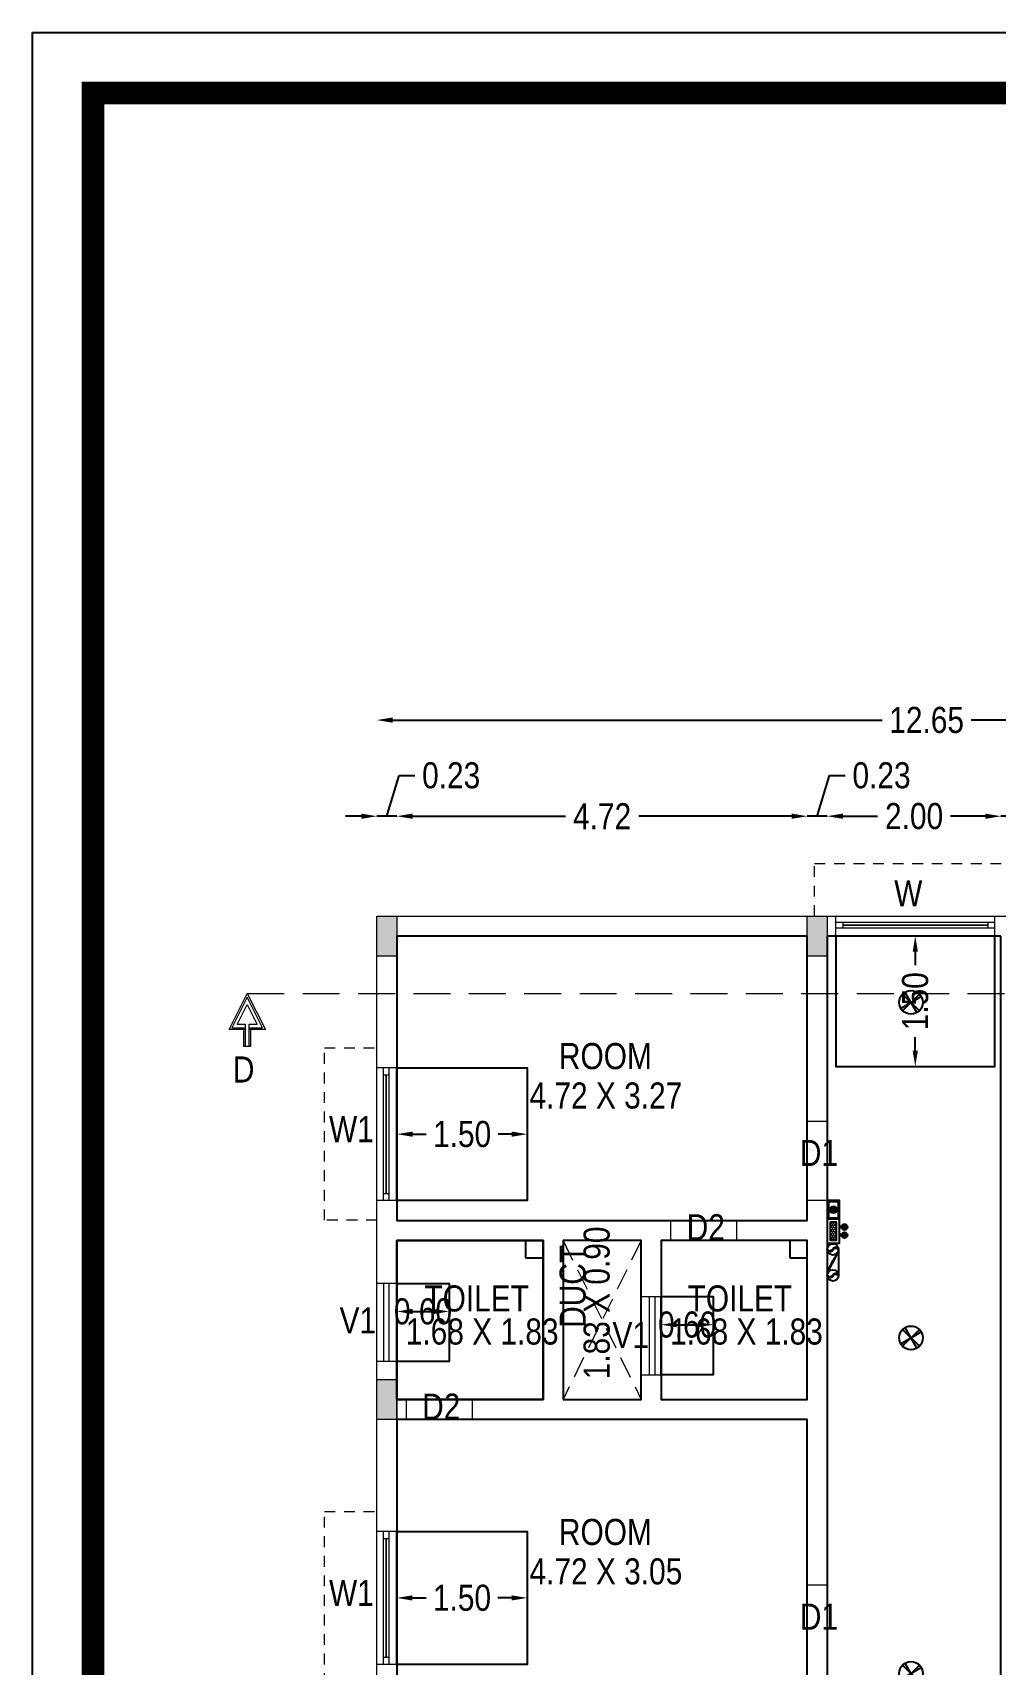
# Model space of a CAD drawing. Header units: metres. Extents: x 3750 to 6203, y 1588 to 3614.
# Drawn here: x 3757.34 to 3768.42, y 1797.42 to 1816.2 of the extents above; entities that cross this region are included whole.
import ezdxf

# ---------------------------------------------------------------- set-up
doc = ezdxf.new("R2010")
doc.units = ezdxf.units.M
doc.linetypes.add('DASHED', pattern=[0.75, 0.5, -0.25])
doc.linetypes.add('HIDDEN2', pattern=[0.1875, 0.125, -0.0625])
for name, color, linetype in [('00', 7, 'Continuous'), ('BLK_4_FLR_2_BLT_UP_AREA_DEDUCT', 3, 'Continuous'), ('BLK_4_FLR_2_CARPET_AREA', 14, 'Continuous'), ('BLK_4_FLR_2_REGULAR_ROOM_1', 2, 'Continuous'), ('BLK_4_FLR_2_ROOM_1_LIGHT_VENTILATION_1', 2, 'Continuous'), ('BLK_4_FLR_2_WASH', 30, 'Continuous'), ('BLK_4_FLR_2_WATER_CLOSET', 30, 'Continuous'), ('VPORTS', 6, 'Continuous')]:
    doc.layers.add(name, color=color, linetype=linetype)
doc.styles.add('style2a', font='swissc.ttf')
doc.dimstyles.get("Standard").update_dxf_attribs({"dimtxt": 0.3, "dimasz": 0.18, "dimexe": 0.18, "dimexo": 0.0625, "dimgap": 0.09, "dimtad": 0, "dimzin": 0, "dimdsep": 46, "dimtxsty": 'style2a', "dimcen": 0.09, "dimse1": 1, "dimse2": 1, "dimadec": 0, "dimazin": 0, "dimtfac": 1, "dimtofl": 0, "dimtmove": 0, "dimatfit": 3, "dimfxl": 0, "dimtolj": 1, "dimtzin": 0, "dimarcsym": 0})

# ---------------------------------------------------------------- blocks, each defined once
blk = doc.blocks.new('*D132')
at = {"color": 0, "lineweight": -2, "ltscale": 10}
for p, q in [((3761.416705742701, 1807.180598817249), (3761.557462236208, 1807.649787128937)), ((3761.557462236208, 1807.649787128937), (3761.737462236207, 1807.649787128937)), ((3761.122405514101, 1807.180598817249), (3760.9424055141, 1807.180598817249)), ((3761.5310059713, 1807.180598817249), (3761.302405514101, 1807.180598817249)), ((3761.711005971302, 1807.180598817249), (3761.891005971301, 1807.180598817249))]:
    blk.add_line(p, q, dxfattribs=at)
at = {"color": 0, "ltscale": 10}
for points in [[(3761.122405514101, 1807.210598817249), (3761.122405514101, 1807.150598817249), (3761.302405514101, 1807.180598817249)], [(3761.711005971302, 1807.210598817249), (3761.711005971302, 1807.150598817249), (3761.5310059713, 1807.180598817249)]]:
    blk.add_solid(points, dxfattribs=at)
at = {"layer": 'Defpoints', "color": 0, "ltscale": 10}
for p in [(3761.302405514101, 1807.180598817249), (3761.302405514101, 1805.726480582088), (3761.5310059713, 1805.726480582088)]:
    blk.add_point(p, dxfattribs=at)
at = {"color": 0, "lineweight": 18, "ltscale": 10, "insert": (3762.156488210234, 1807.649787128937), "char_height": 0.3, "attachment_point": 5, "style": 'style2a'}
blk.add_mtext('\\A1;0.23', dxfattribs=at)
blk = doc.blocks.new('*D133')
at = {"color": 0, "lineweight": -2, "ltscale": 10}
for p, q in [((3761.712405514094, 1807.180598817249), (3763.471165241146, 1807.180598817249)), ((3766.074015877285, 1807.180598817249), (3764.315256150235, 1807.180598817249))]:
    blk.add_line(p, q, dxfattribs=at)
at = {"color": 0, "ltscale": 10}
for points in [[(3761.712405514094, 1807.210598817249), (3761.712405514094, 1807.150598817249), (3761.532405514095, 1807.180598817249)], [(3766.074015877285, 1807.210598817249), (3766.074015877285, 1807.150598817249), (3766.254015877286, 1807.180598817249)]]:
    blk.add_solid(points, dxfattribs=at)
at = {"layer": 'Defpoints', "color": 0, "ltscale": 10}
for p in [(3766.254015877286, 1807.180598817249), (3761.532405514095, 1805.284473107334), (3766.254015877286, 1805.284473107331)]:
    blk.add_point(p, dxfattribs=at)
at = {"color": 0, "lineweight": 18, "ltscale": 10, "insert": (3763.89321069569, 1807.180598817249), "char_height": 0.3, "attachment_point": 5, "style": 'style2a'}
blk.add_mtext('\\A1;4.72', dxfattribs=at)
blk = doc.blocks.new('*D134')
at = {"color": 0, "lineweight": -2, "ltscale": 10}
for p, q in [((3761.4824055141, 1808.286580397354), (3767.115362319144, 1808.286580397354)), ((3773.771630812502, 1808.286580397354), (3768.138674007456, 1808.286580397354))]:
    blk.add_line(p, q, dxfattribs=at)
at = {"color": 0, "ltscale": 10}
for points in [[(3761.4824055141, 1808.316580397354), (3761.4824055141, 1808.256580397354), (3761.302405514099, 1808.286580397354)], [(3773.771630812502, 1808.316580397354), (3773.771630812502, 1808.256580397354), (3773.951630812502, 1808.286580397354)]]:
    blk.add_solid(points, dxfattribs=at)
at = {"layer": 'Defpoints', "color": 0, "ltscale": 10}
for p in [(3761.302405514099, 1808.286580397354), (3761.302405514099, 1806.031281191708), (3773.951630812502, 1806.031281191708)]:
    blk.add_point(p, dxfattribs=at)
at = {"color": 0, "lineweight": 18, "ltscale": 10, "insert": (3767.627018163301, 1808.286580397354), "char_height": 0.3, "attachment_point": 5, "style": 'style2a'}
blk.add_mtext('\\A1;12.65', dxfattribs=at)
blk = doc.blocks.new('*D146')
at = {"color": 0, "lineweight": -2, "ltscale": 10}
for p, q in [((3766.368316105892, 1807.180598817249), (3766.509072599399, 1807.649787128937)), ((3766.509072599399, 1807.649787128937), (3766.689072599398, 1807.649787128937)), ((3766.074015877292, 1807.180598817249), (3765.894015877292, 1807.180598817249)), ((3766.482616334491, 1807.180598817249), (3766.254015877292, 1807.180598817249)), ((3766.662616334492, 1807.180598817249), (3766.842616334492, 1807.180598817249))]:
    blk.add_line(p, q, dxfattribs=at)
at = {"color": 0, "ltscale": 10}
for points in [[(3766.074015877292, 1807.210598817249), (3766.074015877292, 1807.150598817249), (3766.254015877292, 1807.180598817249)], [(3766.662616334492, 1807.210598817249), (3766.662616334492, 1807.150598817249), (3766.482616334491, 1807.180598817249)]]:
    blk.add_solid(points, dxfattribs=at)
at = {"layer": 'Defpoints', "color": 0, "ltscale": 10}
for p in [(3766.254015877292, 1807.180598817249), (3766.254015877292, 1805.726480582088), (3766.482616334491, 1805.726480582088)]:
    blk.add_point(p, dxfattribs=at)
at = {"color": 0, "lineweight": 18, "ltscale": 10, "insert": (3767.108098573424, 1807.649787128937), "char_height": 0.3, "attachment_point": 5, "style": 'style2a'}
blk.add_mtext('\\A1;0.23', dxfattribs=at)
blk = doc.blocks.new('*D147')
at = {"color": 0, "lineweight": -2, "ltscale": 10}
for p, q in [((3768.595931041094, 1807.180598817246), (3768.736687534601, 1807.649787128934)), ((3768.736687534601, 1807.649787128934), (3768.916687534601, 1807.649787128934)), ((3768.301630812496, 1807.180598817246), (3768.121630812495, 1807.180598817246)), ((3768.710231269694, 1807.180598817246), (3768.481630812496, 1807.180598817246)), ((3768.890231269693, 1807.180598817246), (3769.070231269694, 1807.180598817246))]:
    blk.add_line(p, q, dxfattribs=at)
at = {"color": 0, "ltscale": 10}
for points in [[(3768.301630812496, 1807.210598817245), (3768.301630812496, 1807.150598817246), (3768.481630812496, 1807.180598817246)], [(3768.890231269693, 1807.210598817245), (3768.890231269693, 1807.150598817246), (3768.710231269694, 1807.180598817246)]]:
    blk.add_solid(points, dxfattribs=at)
at = {"layer": 'Defpoints', "color": 0, "ltscale": 10}
for p in [(3768.481630812496, 1807.180598817246), (3768.481630812496, 1805.726480582086), (3768.710231269694, 1805.726480582086)]:
    blk.add_point(p, dxfattribs=at)
at = {"color": 0, "lineweight": 18, "ltscale": 10, "insert": (3769.335713508628, 1807.649787128934), "char_height": 0.3, "attachment_point": 5, "style": 'style2a'}
blk.add_mtext('\\A1;0.23', dxfattribs=at)
blk = doc.blocks.new('*D148')
at = {"color": 0, "lineweight": -2, "ltscale": 10}
for p, q in [((3766.664015877291, 1807.180598817249), (3767.063602565674, 1807.180598817249)), ((3768.301630812496, 1807.180598817249), (3767.902044124114, 1807.180598817249))]:
    blk.add_line(p, q, dxfattribs=at)
at = {"color": 0, "ltscale": 10}
for points in [[(3766.664015877291, 1807.210598817249), (3766.664015877291, 1807.150598817249), (3766.484015877292, 1807.180598817249)], [(3768.301630812496, 1807.210598817249), (3768.301630812496, 1807.150598817249), (3768.481630812496, 1807.180598817249)]]:
    blk.add_solid(points, dxfattribs=at)
at = {"layer": 'Defpoints', "color": 0, "ltscale": 10}
for p in [(3766.484015877292, 1807.180598817249), (3766.484015877292, 1805.726480582088), (3768.481630812496, 1805.726480582086)]:
    blk.add_point(p, dxfattribs=at)
at = {"color": 0, "lineweight": 18, "ltscale": 10, "insert": (3767.482823344894, 1807.180598817249), "char_height": 0.3, "attachment_point": 5, "style": 'style2a'}
blk.add_mtext('\\A1;2.00', dxfattribs=at)
blk = doc.blocks.new('*D219')
at = {"layer": 'BLK_4_FLR_2_ROOM_1_LIGHT_VENTILATION_1', "color": 0, "lineweight": -2}
blk.add_line((3761.712405514106, 1801.482220857307), (3761.952405514107, 1801.482220857307), dxfattribs=at)
at = {"layer": 'BLK_4_FLR_2_ROOM_1_LIGHT_VENTILATION_1', "color": 0}
for points in [[(3761.712405514106, 1801.512220857307), (3761.712405514106, 1801.452220857307), (3761.532405514106, 1801.482220857307)], [(3761.952405514107, 1801.512220857307), (3761.952405514107, 1801.452220857307), (3762.132405514106, 1801.482220857307)]]:
    blk.add_solid(points, dxfattribs=at)
at = {"layer": 'Defpoints', "color": 0}
for p in [(3762.132405514106, 1801.482220857307), (3761.532405514106, 1801.355492035204, 3.668906841115462), (3762.132405514106, 1801.355492035204, 3.668906841115462)]:
    blk.add_point(p, dxfattribs=at)
at = {"layer": 'BLK_4_FLR_2_ROOM_1_LIGHT_VENTILATION_1', "color": 0, "insert": (3761.832405514106, 1801.482220857307), "char_height": 0.3, "attachment_point": 5, "style": 'style2a'}
blk.add_mtext('\\A1;0.60', dxfattribs=at)
blk = doc.blocks.new('*D220')
at = {"layer": 'BLK_4_FLR_2_ROOM_1_LIGHT_VENTILATION_1', "color": 0, "lineweight": -2}
blk.add_line((3764.751812908528, 1801.330117085361), (3764.991812908528, 1801.330117085361), dxfattribs=at)
at = {"layer": 'BLK_4_FLR_2_ROOM_1_LIGHT_VENTILATION_1', "color": 0}
for points in [[(3764.751812908528, 1801.360117085361), (3764.751812908528, 1801.300117085361), (3764.571812908528, 1801.330117085361)], [(3764.991812908528, 1801.360117085361), (3764.991812908528, 1801.300117085361), (3765.171812908528, 1801.330117085361)]]:
    blk.add_solid(points, dxfattribs=at)
at = {"layer": 'Defpoints', "color": 0}
for p in [(3764.571812908528, 1801.203388263258, 3.668906841115464), (3765.171812908528, 1801.330117085361), (3765.171812908528, 1801.203388263258, 3.668906841115464)]:
    blk.add_point(p, dxfattribs=at)
at = {"layer": 'BLK_4_FLR_2_ROOM_1_LIGHT_VENTILATION_1', "color": 0, "insert": (3764.871812908528, 1801.330117085361), "char_height": 0.3, "attachment_point": 5, "style": 'style2a'}
blk.add_mtext('\\A1;0.60', dxfattribs=at)
blk = doc.blocks.new('*D221')
at = {"layer": 'BLK_4_FLR_2_ROOM_1_LIGHT_VENTILATION_1', "color": 0, "lineweight": -2}
for p, q in [((3761.712405514102, 1803.522486228905), (3761.868639280335, 1803.522486228905)), ((3762.852405514101, 1803.522486228905), (3762.696171747868, 1803.522486228905))]:
    blk.add_line(p, q, dxfattribs=at)
at = {"layer": 'BLK_4_FLR_2_ROOM_1_LIGHT_VENTILATION_1', "color": 0}
for points in [[(3761.712405514102, 1803.552486228905), (3761.712405514102, 1803.492486228905), (3761.532405514103, 1803.522486228905)], [(3762.852405514101, 1803.552486228905), (3762.852405514101, 1803.492486228905), (3763.032405514103, 1803.522486228905)]]:
    blk.add_solid(points, dxfattribs=at)
at = {"layer": 'Defpoints', "color": 0}
for p in [(3761.532405514103, 1803.522486228905, 3.668906841115462), (3763.032405514103, 1803.522486228905, 3.668906841115462), (3763.032405514103, 1803.522486228905)]:
    blk.add_point(p, dxfattribs=at)
at = {"layer": 'BLK_4_FLR_2_ROOM_1_LIGHT_VENTILATION_1', "color": 0, "insert": (3762.282405514103, 1803.522486228905), "char_height": 0.3, "attachment_point": 5, "style": 'style2a'}
blk.add_mtext('\\A1;1.50', dxfattribs=at)
blk = doc.blocks.new('*D222')
at = {"layer": 'BLK_4_FLR_2_ROOM_1_LIGHT_VENTILATION_1', "color": 0, "lineweight": -2}
for p, q in [((3761.711006708095, 1798.186667884483), (3761.867240474329, 1798.186667884483)), ((3762.851006708096, 1798.186667884483), (3762.694772941863, 1798.186667884483))]:
    blk.add_line(p, q, dxfattribs=at)
at = {"layer": 'BLK_4_FLR_2_ROOM_1_LIGHT_VENTILATION_1', "color": 0}
for points in [[(3761.711006708095, 1798.216667884483), (3761.711006708095, 1798.156667884483), (3761.531006708096, 1798.186667884483)], [(3762.851006708096, 1798.216667884483), (3762.851006708096, 1798.156667884483), (3763.031006708096, 1798.186667884483)]]:
    blk.add_solid(points, dxfattribs=at)
at = {"layer": 'Defpoints', "color": 0}
for p in [(3761.531006708096, 1798.186667884483, 3.668906841115462), (3763.031006708096, 1798.186667884483, 3.668906841115462), (3763.031006708096, 1798.186667884483)]:
    blk.add_point(p, dxfattribs=at)
at = {"layer": 'BLK_4_FLR_2_ROOM_1_LIGHT_VENTILATION_1', "color": 0, "insert": (3762.281006708096, 1798.186667884483), "char_height": 0.3, "attachment_point": 5, "style": 'style2a'}
blk.add_mtext('\\A1;1.50', dxfattribs=at)
blk = doc.blocks.new('*D228')
at = {"layer": 'BLK_4_FLR_2_ROOM_1_LIGHT_VENTILATION_1', "color": 0, "lineweight": -2}
for p, q in [((3767.496354029428, 1805.621281191708), (3767.496354029428, 1805.465047425474)), ((3767.496354029428, 1804.481281191709), (3767.496354029428, 1804.637514957942))]:
    blk.add_line(p, q, dxfattribs=at)
at = {"layer": 'BLK_4_FLR_2_ROOM_1_LIGHT_VENTILATION_1', "color": 0}
for points in [[(3767.466354029429, 1805.621281191708), (3767.526354029428, 1805.621281191708), (3767.496354029428, 1805.801281191708)], [(3767.466354029429, 1804.481281191709), (3767.526354029428, 1804.481281191709), (3767.496354029428, 1804.301281191708)]]:
    blk.add_solid(points, dxfattribs=at)
at = {"layer": 'Defpoints', "color": 0}
for p in [(3767.496354029385, 1805.801281191708, 3.668906841115462), (3767.496354029385, 1804.301281191708, 3.668906841115462), (3767.496354029428, 1804.301281191708)]:
    blk.add_point(p, dxfattribs=at)
at = {"layer": 'BLK_4_FLR_2_ROOM_1_LIGHT_VENTILATION_1', "color": 0, "insert": (3767.496354029427, 1805.051281191707), "char_height": 0.3, "attachment_point": 5, "rotation": 90, "style": 'style2a'}
blk.add_mtext('\\A1;1.50', dxfattribs=at)
blk = doc.blocks.new('siern')
blk.add_hatch(color=5).paths.add_polyline_path([(-0.1593222198534196, 4.061119889346909, -0.050918795279975), (-2.084215844903134, 0.0151086477926867, 0.0925672966546958), (-4.033540109677136, -4.074294274310353, -0.0032073073232835), (-4.026732467605971, -4.061119889249931, -0.0483688946395163), (-3.836825126619751, -3.704532133112332, -0.0178884246563004), (-1.736111600250296, -0.1050856800138717, 0.1175623139878069)])
at = {"layer": 'VPORTS', "lineweight": 18}
h = blk.add_hatch(color=20, dxfattribs=at)
edge = h.paths.add_edge_path()
edge.add_arc((-3.003242993894826, 5.125836620620271), 1.15591213153334, 152.305571092109, 342.6944289075761)
edge.add_arc((-1.069537870018141, 4.324869732675344), 0.947658435111645, -16.15980825423901, 151.159808253957, ccw=False)
edge.add_arc((-1.182811693612317, 4.598336933856721), 1.155912131525198, 332.3055710921348, 522.6944289076076)
edge.add_arc((-3.116516817488141, 5.399303821803434), 0.9476584351198534, 163.8401917457499, 331.159808253898, ccw=False)
h = blk.add_hatch(color=20, dxfattribs=at)
edge = h.paths.add_edge_path()
edge.add_arc((-3.003242993894497, -4.598336933864606), 1.155912131531942, 152.3055710922763, 342.6944289077433)
edge.add_arc((-1.069537870018141, -5.399303821805893), 0.947658435111645, -16.15980825423901, 151.159808253957, ccw=False)
edge.add_arc((-1.182811693611987, -5.125836620620876), 1.155912131526594, 332.3055710919675, 522.6944289074403)
edge.add_arc((-3.116516817488947, -4.324869732677806), 0.9476584351170516, 163.8401917461589, 331.1598082543069, ccw=False)
at = {"color": 1}
for points in [[(-4.186054687499563, -4.862086777240619), (-4.186054687499563, 4.862086777240619)], [(0, -4.862086777240619), (0, 4.862086777240619)]]:
    blk.add_lwpolyline(points, dxfattribs=at)
at = {"color": 5}
blk.add_lwpolyline([(-0.1593222198534196, 4.061119889346909, -0.050918795279975), (-2.084215844903134, 0.0151086477926867, 0.0925672966540532), (-4.033540109669047, -4.074294274279964, -0.0196862209365316), (-1.736111600250296, -0.1050856800138717, 0.1175623139878069)], format="xyb", close=True, dxfattribs=at)
at = {"layer": 'VPORTS', "color": 251, "lineweight": 18}
for points in [[(-4.026732467633336, 5.663053665186451, 1.095032819744272), (-1.899656831361426, 4.781990088442399, -0.8950427931265029), (-0.159322219880778, 4.061119889294785, 1.095032819744327), (-2.286397856138135, 4.942183466031565, -0.8950427931261273)], [(-4.026732467633336, -4.061119889302061, 1.095032819744272), (-1.899656831361426, -4.942183466038841, -0.8950427931265029), (-0.159322219880778, -5.663053665186451, 1.095032819744327), (-2.286397856138135, -4.781990088442399, -0.8950427931261273)]]:
    blk.add_lwpolyline(points, format="xyb", close=True, dxfattribs=at)
at = {"layer": 'VPORTS'}
for centre in [(-2.093027343749779, 4.862086777240619), (-2.093027343749779, -4.862086777240619)]:
    blk.add_circle(centre, 2.09302734375, dxfattribs=at)
at = {"layer": 'VPORTS', "lineweight": 18}
blk.add_circle((-2.093027343749779, -4.862086777240619), 2.09302734375, dxfattribs=at)
blk = doc.blocks.new('EmerLight')
h = blk.add_hatch(color=1)
edge = h.paths.add_edge_path()
edge.add_arc((0, 12.75), 2.25, 0, 360)
h = blk.add_hatch(color=1)
edge = h.paths.add_edge_path()
edge.add_arc((6, 12.75), 2.25, 0, 360)
at = {"lineweight": 18}
h = blk.add_hatch(dxfattribs=at)
h.set_pattern_fill('HONEY', color=145, scale=7.5, style=0)
h.set_pattern_definition([(0, (-23575.41711731013, -1310.215376773727), (1.40625, 0.8118988124999997), [0.9375, -1.875]), (120, (-23575.41711731013, -1310.215376773727), (-1.406249996927416, 0.8118988178218671), [0.9374999999999996, -1.874999999999999]), (59.99999999999999, (-23575.41711731013, -1310.215376773727), (3.0725816e-09, 1.623797630321865), [-1.875, 0.9375])])
h.paths.add_polyline_path([(-3.75, 2.25), (9.75, 2.25), (9.75, 6.75), (-3.75, 6.75)])
for points in [[(-0.375, 9), (0.375, 9), (0.375, 10.53147008133764, -0.083920216900384), (-0.375, 10.53147008133764)], [(6.375, 10.53147008133764, -0.083920216900384), (5.625, 10.53147008133764), (5.625, 9), (6.375, 9)]]:
    blk.add_hatch(color=171).paths.add_polyline_path(points)
at = {"color": 5}
for points in [[(-6, 0), (12, 0), (12, 9), (-6, 9)], [(-3.75, 2.25), (9.75, 2.25), (9.75, 6.75), (-3.75, 6.75)]]:
    blk.add_lwpolyline(points, close=True, dxfattribs=at)
at = {"color": 171}
for points in [[(-0.375, 10.53147008133766), (-0.375, 9)], [(0.375, 10.53147008133766), (0.375, 9)], [(5.625, 10.53147008133766), (5.625, 9)], [(6.375, 10.53147008133766), (6.375, 9)]]:
    blk.add_lwpolyline(points, dxfattribs=at)
at = {"color": 1}
for centre in [(0, 12.75), (6, 12.75)]:
    blk.add_circle(centre, 2.25, dxfattribs=at)
blk = doc.blocks.new('switch1')
for points in [[(-7.875, 10.34466991411068), (-7.5, 9.96966991411068), (-7.5, 2.030330085889318), (-7.875, 1.655330085889318)], [(7.344669914111362, 10.87500000000051), (6.969669914111362, 10.5), (-6.969669914111362, 10.50000000000051), (-7.344669914111362, 10.875)], [(-7.344669914111362, 1.124999999999487), (-6.969669914111362, 1.5), (6.969669914111362, 1.499999999999485), (7.344669914111362, 1.125)], [(7.875, 1.655330085889318), (7.5, 2.030330085889318), (7.5, 9.96966991411068), (7.875, 10.34466991411068)]]:
    blk.add_hatch(color=254).paths.add_polyline_path(points)
h = blk.add_hatch(color=20)
edge = h.paths.add_edge_path()
edge.add_arc((0, 6), 3.75, 0, 360)
edge = h.paths.add_edge_path(flags=17)
edge.add_arc((0, 6), 2.25, 0, 360)
h = blk.add_hatch()
h.set_pattern_fill('ANSI31', color=1, scale=0.3, style=0)
h.set_pattern_definition([(45, (0, 0), (-0.6735192090801866, 0.6735192090801866), [])])
edge = h.paths.add_edge_path()
edge.add_arc((0, 6), 2.25, 0, 360)
at = {"color": 7, "lineweight": 25}
blk.add_lwpolyline([(-9, 0), (9, 0), (9, 12), (-9, 12)], close=True, dxfattribs=at)
at = {"color": 7, "lineweight": 20}
for points in [[(-7.875, 10.34466991411068), (-7.5, 9.96966991411068), (-7.5, 2.030330085889318), (-7.875, 1.655330085889318)], [(7.344669914111362, 10.87500000000051), (6.969669914111362, 10.5), (-6.969669914111362, 10.50000000000051), (-7.344669914111362, 10.875)], [(-7.344669914111362, 1.124999999999487), (-6.969669914111362, 1.5), (6.969669914111362, 1.499999999999485), (7.344669914111362, 1.125)], [(7.875, 1.655330085889318), (7.5, 2.030330085889318), (7.5, 9.96966991411068), (7.875, 10.34466991411068)]]:
    blk.add_lwpolyline(points, close=True, dxfattribs=at)
at = {"color": 20, "lineweight": 5}
for radius in [3.75, 2.25]:
    blk.add_circle((0, 6), radius, dxfattribs=at)
blk = doc.blocks.new('auto-sprinkler')
at = {"layer": '00'}
h = blk.add_hatch(color=161, dxfattribs=at)
h.dxf.hatch_style = 1
h.paths.add_polyline_path([(5.82e-14, -1.293e-13), (-0.0750000000000014, 0.1299038105677039, 0.0655434628151658), (-0.106066017177958, 0.1060660171780574)])
h.paths.add_polyline_path([(-1.805e-13, -6.54e-14), (0.1299038105676527, 0.0749999999999943, 0.0655434628153172), (0.1060660171779424, 0.1060660171780148)])
h.paths.add_polyline_path([(0.0749999999999432, -0.1299038105676598, 0.0655434628150144), (0.1060660171778358, -0.1060660171780774), (5.83e-14, -1.293e-13)])
h.paths.add_polyline_path([(-0.129903810567711, -0.0749999999999502, 0.0655434628151658), (-0.1060660171780645, -0.1060660171779068), (-1.804e-13, -6.53e-14)])
at = {"layer": '00', "color": 170}
for points in [[(-0.1299038105676409, -0.0749999999999098), (0.1299038105675827, 0.0749999999999538)], [(-0.1060660171781656, -0.1060660171780079), (0.1060660171777663, 0.1060660171778387)], [(0.1060660171777663, -0.1060660171780079), (-0.1060660171778245, 0.106066017177924)], [(0.0749999999999027, -0.1299038105675898), (-0.0749999999999609, 0.1299038105676338)]]:
    blk.add_lwpolyline(points, dxfattribs=at)
blk.add_circle((-2.91e-14, 2.2e-14), 0.15, dxfattribs=at)

msp = doc.modelspace()

# ---------------------------------------------------------------- hatches: boundary and pattern name
at = {"lineweight": 18, "ltscale": 10}
h = msp.add_hatch(color=256, dxfattribs=at)
h.dxf.hatch_style = 1
h.paths.add_polyline_path([(3761.302405514099, 1805.571281191707), (3761.532405514103, 1805.571281191707), (3761.532405514103, 1806.031281191707), (3761.302405514099, 1806.031281191707)])
h = msp.add_hatch(color=256, dxfattribs=at)
h.dxf.hatch_style = 1
h.paths.add_polyline_path([(3766.254015877289, 1805.571281191708), (3766.484015877292, 1805.571281191708), (3766.484015877292, 1806.031281191708), (3766.254015877289, 1806.031281191708)])
h = msp.add_hatch(color=256, dxfattribs=at)
h.dxf.hatch_style = 1
h.paths.add_polyline_path([(3761.302405514099, 1800.240069609307), (3761.532405514103, 1800.240069609307), (3761.532405514103, 1800.700069609308), (3761.302405514099, 1800.700069609308)])

# ---------------------------------------------------------------- linework, layer by layer
for p, q in [((3761.302405514099, 1781.647232423707, 3.668906841115462), (3761.302405514099, 1806.031281191708, 3.668906841115462)), ((3761.302405514099, 1806.031281191708, 3.668906841115462), (3773.95163081249, 1806.031281191708, 3.668906841115462)), ((3761.532405514103, 1802.527881857742, 3.668906841115462), (3761.532405514099, 1805.801281191708, 3.668906841115462)), ((3761.532405514099, 1805.801281191708, 3.668906841115462), (3766.254015877289, 1805.801281191708, 3.668906841115462)), ((3766.254015877286, 1803.667881857742, 3.668906841115462), (3766.254015877286, 1805.801281191708, 3.668906841115462)), ((3766.484015877281, 1805.801281191708, 3.668906841115462), (3768.481630812496, 1805.801281191708, 3.668906841115462)), ((3766.484015877278, 1803.667881857742, 3.668906841115462), (3766.484015877281, 1805.801281191708, 3.668906841115462)), ((3766.484015877267, 1803.667881857742, 3.668906841115462), (3766.254015877282, 1803.667881857742, 3.668906841115462)), ((3766.254015877286, 1802.527881857742, 3.668906841115462), (3766.254015877286, 1802.757881857743, 3.668906841115462)), ((3766.484015877264, 1802.757881857742, 3.668906841115462), (3766.254015877278, 1802.757881857743, 3.668906841115462)), ((3766.484015877278, 1798.332063513308, 3.668906841115462), (3766.484015877278, 1802.757881857742, 3.668906841115462)), ((3761.532405514103, 1802.527881857742, 3.668906841115462), (3764.683210695685, 1802.527881857742, 3.668906841115462)), ((3764.683210695682, 1802.297881857742, 3.668906841115462), (3764.68321069569, 1802.527881857742, 3.668906841115462)), ((3765.443210695677, 1802.527881857742, 3.668906841115462), (3766.254015877278, 1802.527881857742, 3.668906841115462)), ((3765.443210695683, 1802.297881857742, 3.668906841115462), (3765.443210695688, 1802.527881857742, 3.668906841115462)), ((3761.532405514106, 1791.785242674041, 3.668906841115462), (3761.532405514103, 1802.297881857742, 3.668906841115462)), ((3761.532405514106, 1802.297881857742, 3.668906841115462), (3763.213210695695, 1802.297881857742, 3.668906841115462)), ((3763.213210695691, 1800.471068638475, 3.668906841115462), (3763.213210695691, 1802.297881857742, 3.668906841115462)), ((3763.443210695696, 1802.297881857742, 3.668906841115462), (3764.343210695696, 1802.297881857742, 3.668906841115462)), ((3763.443210695692, 1800.471068638475, 3.668906841115462), (3763.443210695692, 1802.297881857742, 3.668906841115462)), ((3764.343210695693, 1800.471068638475, 3.668906841115462), (3764.343210695693, 1802.297881857742, 3.668906841115462)), ((3764.573210695696, 1802.297881857742, 3.668906841115462), (3764.683210695685, 1802.297881857742, 3.668906841115462)), ((3764.573210695692, 1800.471068638475, 3.668906841115462), (3764.573210695692, 1802.297881857742, 3.668906841115462)), ((3765.443210695688, 1802.297881857742, 3.668906841115462), (3766.254015877278, 1802.297881857742, 3.668906841115462)), ((3766.254015877286, 1800.471068638475, 3.668906841115462), (3766.254015877289, 1802.297881857742, 3.668906841115462)), ((3761.642405514098, 1800.471068638475, 3.668906841115462), (3761.532405514087, 1800.471068638475, 3.668906841115462)), ((3761.642405514102, 1800.241068638474, 3.668906841115462), (3761.642405514102, 1800.471068638475, 3.668906841115462)), ((3762.402405514087, 1800.241068638474, 3.668906841115462), (3762.402405514093, 1800.471068638475, 3.668906841115462)), ((3763.213210695691, 1800.471068638475, 3.668906841115462), (3762.402405514093, 1800.471068638475, 3.668906841115462)), ((3764.343210695693, 1800.471068638475, 3.668906841115462), (3763.443210695696, 1800.471068638475, 3.668906841115462)), ((3766.254015877286, 1800.471068638475, 3.668906841115462), (3764.573210695688, 1800.471068638475, 3.668906841115462)), ((3761.642405514102, 1800.241068638474, 3.668906841115462), (3761.532405514087, 1800.241068638474, 3.668906841115462)), ((3766.254015877286, 1800.241068638474, 3.668906841115462), (3762.402405514098, 1800.241068638474, 3.668906841115462)), ((3766.254015877286, 1798.332063513308, 3.668906841115462), (3766.254015877286, 1800.241068638474, 3.668906841115462)), ((3766.484015877281, 1798.332063513308, 3.668906841115462), (3766.254015877297, 1798.332063513308, 3.668906841115462))]:
    msp.add_line(p, q, dxfattribs=at)
at = {"lineweight": 18}
for p, q in [((3766.581354029382, 1805.801281761987, 7.337813682230928), (3766.581354029382, 1806.029882219185, 7.337813682230928)), ((3768.411354029383, 1805.957316588572, 7.337813682230928), (3766.581354029382, 1805.957316588572, 7.337813682230928)), ((3768.411354029383, 1805.89331849821, 7.337813682230928), (3766.581354029382, 1805.89331849821, 7.337813682230928)), ((3766.662564180565, 1805.957316588572, 7.337813682230928), (3766.662564180565, 1805.89331849821, 7.337813682230928)), ((3768.330143878199, 1805.957316588572, 7.337813682230928), (3768.330143878199, 1805.89331849821, 7.337813682230928)), ((3768.411354029383, 1805.801281761987, 7.337813682230928), (3768.411354029383, 1806.029882219185, 7.337813682230928)), ((3761.5310067081, 1804.287087448117, 3.668906841115462), (3761.302406250902, 1804.287087448117, 3.668906841115462)), ((3761.374971881515, 1804.287087448117, 3.668906841115462), (3761.374971881515, 1802.757885009716, 3.668906841115462)), ((3761.374971881515, 1804.205877296934, 3.668906841115462), (3761.438969971877, 1804.205877296934, 3.668906841115462)), ((3761.438969971877, 1804.287087448117, 3.668906841115462), (3761.438969971877, 1802.757885009716, 3.668906841115462)), ((3761.5310067081, 1802.757885009716, 3.668906841115462), (3761.302406250902, 1802.757885009716, 3.668906841115462)), ((3761.374971881515, 1802.8390951609, 3.668906841115462), (3761.438969971877, 1802.8390951609, 3.668906841115462)), ((3761.532405514099, 1801.805492035204, 3.668906841115132), (3761.3038050569, 1801.805492035204, 3.668906841115132)), ((3761.376370687514, 1801.805492035204, 3.668906841115132), (3761.376370687514, 1800.905492035204, 3.668906841115132)), ((3761.440368777875, 1801.805492035204, 3.668906841115132), (3761.440368777872, 1800.905492035204, 3.668906841115132)), ((3764.34321245133, 1801.653388263259, 7.337813682226046), (3764.571812908528, 1801.653388263259, 7.337813682226046)), ((3764.435249187553, 1801.653388263259, 7.337813682226046), (3764.435249187557, 1800.753388263257, 7.337813682226046)), ((3764.499247277917, 1801.653388263259, 7.337813682226046), (3764.499247277917, 1800.753388263257, 7.337813682226046)), ((3761.532405514099, 1800.905492035204, 3.668906841115132), (3761.3038050569, 1800.905492035204, 3.668906841115132)), ((3764.34321245133, 1800.753388263257, 7.337813682226046), (3764.571812908528, 1800.753388263257, 7.337813682226046)), ((3761.531006708096, 1798.951269103683, 3.668906841115462), (3761.302406250899, 1798.951269103683, 3.668906841115462)), ((3761.374971881512, 1798.951269103683, 3.668906841115462), (3761.374971881512, 1797.422066665281, 3.668906841115462)), ((3761.438969971873, 1798.951269103683, 3.668906841115462), (3761.438969971873, 1797.422066665281, 3.668906841115462)), ((3761.374971881512, 1798.870058952499, 3.668906841115462), (3761.438969971873, 1798.870058952499, 3.668906841115462)), ((3761.374971881512, 1797.503276816466, 3.668906841115462), (3761.438969971873, 1797.503276816466, 3.668906841115462)), ((3761.531006708096, 1797.422066665281, 3.668906841115462), (3761.302406250899, 1797.422066665281, 3.668906841115462))]:
    msp.add_line(p, q, dxfattribs=at)
at = {"linetype": 'ByBlock', "lineweight": 18}
for p, q in [((3759.603329814111, 1804.726205065797), (3759.810333072236, 1805.140211582049)), ((3759.810333072236, 1805.140211582049), (3760.018578063579, 1804.725437632463)), ((3759.771961405562, 1804.725437632463), (3759.602088080892, 1804.725437632463)), ((3759.771961405562, 1804.531917308132), (3759.771961405562, 1804.725437632463)), ((3760.018578063579, 1804.725437632463), (3759.848704738905, 1804.725437632463)), ((3759.848704738905, 1804.725437632463), (3759.848704738905, 1804.531917308132)), ((3759.848704738905, 1804.531917308132), (3759.771961405562, 1804.531917308132))]:
    msp.add_line(p, q, dxfattribs=at)
at = {"linetype": 'DASHED', "lineweight": 18, "ltscale": 0.85}
msp.add_line((3759.810333072236, 1805.140211582049), (3775.975945245201, 1805.140211582049), dxfattribs=at)
at = {"linetype": 'HIDDEN2', "lineweight": 18, "ltscale": 2}
for p, q in [((3764.343210695693, 1802.297881857741, 3.668906841115462), (3763.443210695692, 1800.471068638475, 3.668906841115462)), ((3763.443210695692, 1802.297881857741, 3.668906841115462), (3764.343210695689, 1800.471068638475, 3.668906841115462))]:
    msp.add_line(p, q, dxfattribs=at)
msp.add_lwpolyline([(3757.340824743216, 1816.196221668608), (3848.905597230973, 1816.196221668608), (3848.905597230973, 1743.750970660079), (3757.340824743216, 1743.750970660079)], close=True)
at = {"const_width": 0.2621787911690192}
msp.add_lwpolyline([(3758.035644861156, 1744.445790778017), (3848.21077711303, 1744.445790778017), (3848.21077711303, 1815.501401550668), (3758.035644861156, 1815.501401550668)], close=True, dxfattribs=at)
at = {"linetype": 'HIDDEN2', "lineweight": 18, "elevation": 3.668906841115462}
for points in [[(3766.336271601736, 1806.031282341203), (3766.336271601736, 1806.635173322682), (3768.635474040137, 1806.635173322682), (3768.635474040137, 1806.031282341203)], [(3761.302405514101, 1802.531475964536), (3760.698514532624, 1802.531475964536), (3760.698514532624, 1804.517087448117), (3761.302405514101, 1804.517087448117)], [(3761.302405514099, 1797.195657620102), (3760.698514532621, 1797.195657620102), (3760.698514532621, 1799.181269103684), (3761.302405514099, 1799.181269103684)]]:
    msp.add_lwpolyline(points, dxfattribs=at)
at = {"lineweight": 18, "ltscale": 10, "elevation": 3.668906841115462}
for points in [[(3761.532405514099, 1805.571281191707), (3761.302405514099, 1805.571281191707), (3761.302405514099, 1806.031281191707), (3761.532405514103, 1806.031281191707), (3761.532405514103, 1805.571281191707)], [(3766.484015877288, 1805.571281191708), (3766.254015877289, 1805.571281191708), (3766.254015877289, 1806.031281191708), (3766.484015877292, 1806.031281191708), (3766.484015877292, 1805.571281191708)], [(3761.532405514099, 1800.240069609307), (3761.302405514099, 1800.240069609307), (3761.302405514099, 1800.700069609308), (3761.532405514103, 1800.700069609308), (3761.532405514103, 1800.240069609307)]]:
    msp.add_lwpolyline(points, dxfattribs=at)
at = {"lineweight": 18, "const_width": 0.0190500381}
for points, elevation in [([(3768.330143878199, 1805.925317543389), (3766.662564180565, 1805.925317543389)], 7.337813682230928), ([(3761.406970926698, 1804.205877296934), (3761.406970926698, 1802.8390951609)], 3.668906841115462), ([(3761.406970926694, 1798.870058952499), (3761.406970926694, 1797.503276816466)], 3.668906841115462)]:
    msp.add_lwpolyline(points, dxfattribs=dict(at, elevation=elevation))
at = {"linetype": 'ByBlock', "lineweight": 18}
for points in [[(3759.810333072236, 1805.099026787604), (3759.633131411334, 1804.7446234658), (3759.771961405562, 1804.7446234658), (3759.771961405562, 1804.726205065797)], [(3759.791147238901, 1804.531917308132), (3759.791147238901, 1804.782995132472), (3759.695218072215, 1804.782995132472), (3759.810333072236, 1805.013225132514), (3759.925448072252, 1804.782995132472), (3759.829518905571, 1804.782995132472), (3759.829518905571, 1804.763809299137), (3759.829518905571, 1804.531917308132)], [(3759.848704738905, 1804.725437632463), (3759.848704738905, 1804.7446234658), (3759.987534733139, 1804.7446234658), (3759.810333072236, 1805.099026787604)]]:
    msp.add_lwpolyline(points, dxfattribs=at)
at = {"layer": 'BLK_4_FLR_2_BLT_UP_AREA_DEDUCT', "color": 14, "elevation": 3.668906841115462}
msp.add_lwpolyline([(3763.443210695692, 1800.471068638475), (3764.343210695696, 1800.471068638475), (3764.343210695696, 1802.297881857742), (3763.443210695692, 1802.297881857742)], close=True, dxfattribs=at)
at = {"layer": 'BLK_4_FLR_2_CARPET_AREA', "elevation": 3.668906841115462}
for points in [[(3766.254015877286, 1805.801281191708), (3761.532405514103, 1805.801281191708), (3761.532405514103, 1802.527881857742), (3766.254015877286, 1802.527881857742)], [(3768.481630812493, 1805.801281191708), (3766.484015877285, 1805.801281191708), (3766.484015877285, 1781.877232423707), (3768.481630812493, 1781.877232423707)], [(3763.213210695691, 1800.471068638475), (3761.532405514106, 1800.471068638475), (3761.532405514106, 1802.297881857742), (3763.213210695691, 1802.297881857742)], [(3766.254015877278, 1802.297881857742), (3764.573210695692, 1802.297881857742), (3764.573210695692, 1800.471068638475), (3766.254015877278, 1800.471068638475)], [(3761.532405514103, 1797.192063513308), (3766.254015877286, 1797.192063513308), (3766.254015877286, 1800.241068638474), (3761.532405514103, 1800.241068638474)]]:
    msp.add_lwpolyline(points, close=True, dxfattribs=at)
at = {"layer": 'BLK_4_FLR_2_REGULAR_ROOM_1', "color": 2, "elevation": 3.668906841115462}
msp.add_lwpolyline([(3761.532405514103, 1802.527881857742), (3766.254015877286, 1802.527881857742), (3766.254015877286, 1805.801281191708), (3761.532405514103, 1805.801281191708)], close=True, dxfattribs=at)
at = {"layer": 'BLK_4_FLR_2_ROOM_1_LIGHT_VENTILATION_1', "color": 2}
for points, elevation in [([(3766.581354029382, 1805.801281191708), (3766.581354029382, 1804.301281191708), (3768.411354029383, 1804.301281191708), (3768.411354029383, 1805.801281191708)], 3.668906841115462), ([(3761.532405514103, 1804.287087448106), (3763.032405514103, 1804.287087448106), (3763.032405514103, 1802.757885009705), (3761.532405514103, 1802.757885009705)], 3.668906841115462), ([(3761.532405514106, 1801.805492035204), (3762.132405514106, 1801.805492035204), (3762.132405514106, 1800.905492035204), (3761.532405514106, 1800.905492035204)], 3.668906841115462), ([(3764.571812908528, 1801.653388263259), (3765.171812908528, 1801.653388263259), (3765.171812908528, 1800.753388263257), (3764.571812908528, 1800.753388263257)], 7.337813682226046), ([(3761.531006708096, 1798.951269103683), (3763.031006708096, 1798.951269103683), (3763.031006708096, 1797.422066665281), (3761.531006708096, 1797.422066665281)], 3.668906841115462)]:
    msp.add_lwpolyline(points, close=True, dxfattribs=dict(at, elevation=elevation))
at = {"layer": 'BLK_4_FLR_2_WASH', "color": 60, "elevation": 3.668906841115462}
for points in [[(3763.013210695693, 1802.097881857742), (3763.213210695691, 1802.097881857742), (3763.213210695691, 1802.297881857742), (3763.013210695693, 1802.297881857742)], [(3766.054015877275, 1802.097881857742), (3766.254015877275, 1802.097881857742), (3766.254015877275, 1802.297881857742), (3766.054015877275, 1802.297881857742)]]:
    msp.add_lwpolyline(points, close=True, dxfattribs=at)
at = {"layer": 'BLK_4_FLR_2_WATER_CLOSET', "color": 2, "ltscale": 0.01, "elevation": 3.668906841115462}
for points in [[(3763.213210695691, 1802.297881857742), (3761.532405514106, 1802.297881857742), (3761.532405514106, 1800.471068638475), (3763.213210695691, 1800.471068638475)], [(3766.254015877278, 1802.297881857742), (3764.573210695692, 1802.297881857742), (3764.573210695692, 1800.471068638475), (3766.254015877278, 1800.471068638475)]]:
    msp.add_lwpolyline(points, close=True, dxfattribs=at)

# ---------------------------------------------------------------- block references
at = {"xscale": 0.9078596091205212, "yscale": 0.9078596091205212, "zscale": 0.9078596091205212}
for p in [(3767.446758524079, 1805.038538943582), (3767.446758524079, 1801.17832119027), (3767.446758524079, 1797.318103436957)]:
    msp.add_blockref('auto-sprinkler', p, dxfattribs=at)
for name, p, xscale, yscale, zscale, rotation in [('switch1', (3766.484015877285, 1802.65216480066, 3.668906841115462), 0.0117463396757522, 0.0117463396757522, 0.0117463396757522, 270), ('EmerLight', (3766.484015877285, 1802.45333959317, 3.668906841115462), 0.0155180250680052, 0.0155180250680052, 0.0155180250680052, 270), ('siern', (3766.484015877285, 1802.04610137696, 3.668906841115462), 0.0307992739753583, 0.0307992739753583, 0.0307992739753583, 180)]:
    msp.add_blockref(name, p, dxfattribs=dict(xscale=xscale, yscale=yscale, zscale=zscale, rotation=rotation))

# ---------------------------------------------------------------- texts
at = {"lineweight": 18, "style": 'style2a'}
for s, p in [('W', (3767.2539458362, 1806.144757740086)), ('ROOM', (3763.39625102609, 1804.270917021237)), ('D', (3759.644891360432, 1804.116764945358)), ('4.72 X 3.27', (3763.057689991935, 1803.817535567493)), ('W1', (3760.751071289716, 1803.430150689892)), ('D1', (3766.168525381476, 1803.156319594019)), ('D2', (3764.866496408485, 1802.301810068374)), ('TOILET', (3761.848323465826, 1801.482220857307)), ('TOILET', (3764.876911793809, 1801.482220857307)), ('V1', (3760.872726524233, 1801.230371173973, -3.668906841115794)), ('1.68 X 1.83', (3761.634081969277, 1801.101829719295)), ('1.68 X 1.83', (3764.67488715086, 1801.101829719295)), ('V1', (3764.013060649405, 1801.0612980619, -3.668906841120342)), ('D2', (3761.822662112451, 1800.238001580541)), ('ROOM', (3763.39625102609, 1798.795420485606)), ('4.72 X 3.05', (3763.057689991935, 1798.342039031863)), ('W1', (3760.751071289713, 1798.094332345459)), ('D1', (3766.168525381476, 1797.820501249584))]:
    msp.add_text(s, height=0.3, dxfattribs=at).set_placement(p)
for s, p in [('1.83 X 0.90', (3763.980108802312, 1800.701541346673, 3.668906841115464)), ('DUCT', (3763.704114332955, 1801.294195967088, 3.668906841115464))]:
    msp.add_text(s, height=0.3, rotation=90, dxfattribs=at).set_placement(p)

# ---------------------------------------------------------------- dimensions: what is measured, and where the dimension line sits
at = {"lineweight": 18, "ltscale": 10}
for base, p1, p2, picture, middle in [((3761.302405514099, 1808.286580397354, 3.668906841115462), (3773.951630812502, 1806.031281191708, 3.668906841115462), (3761.302405514099, 1806.031281191708, 3.668906841115462), '*D134', (3767.627018163301, 1808.286580397354, 3.668906841115462)), ((3761.302405514101, 1807.180598817249, 3.668906841115462), (3761.5310059713, 1805.726480582088, 3.668906841115462), (3761.302405514101, 1805.726480582088, 3.668906841115462), '*D132', (3761.827462236207, 1807.649787128937, 3.668906841115462)), ((3766.254015877292, 1807.180598817249, 3.668906841115462), (3766.482616334491, 1805.726480582088, 3.668906841115462), (3766.254015877292, 1805.726480582088, 3.668906841115462), '*D146', (3766.779072599398, 1807.649787128937, 3.668906841115462)), ((3768.481630812496, 1807.180598817246, 3.668906841115462), (3768.710231269694, 1805.726480582086, 3.668906841115462), (3768.481630812496, 1805.726480582086, 3.668906841115462), '*D147', (3769.006687534601, 1807.649787128934, 3.668906841115462)), ((3766.254015877286, 1807.180598817249, 3.668906841115462), (3761.532405514095, 1805.284473107334, 3.668906841115462), (3766.254015877286, 1805.284473107331, 3.668906841115462), '*D133', (3763.89321069569, 1807.180598817249, 3.668906841115462)), ((3766.484015877292, 1807.180598817249, 3.668906841115462), (3768.481630812496, 1805.726480582086, 3.668906841115462), (3766.484015877292, 1805.726480582088, 3.668906841115462), '*D148', (3767.482823344894, 1807.180598817249, 3.668906841115462))]:
    dim = msp.add_linear_dim(base=base, p1=p1, p2=p2, dimstyle='Standard', override={"dimtmove": 1}, dxfattribs=at)
    dim.commit()
    dim.dimension.update_dxf_attribs({"geometry": picture, "text_midpoint": middle})
at = {"layer": 'BLK_4_FLR_2_ROOM_1_LIGHT_VENTILATION_1', "color": 232}
dim = msp.add_linear_dim(base=(3767.496354029428, 1804.301281191708), p1=(3767.496354029383, 1805.801281191708, 3.668906841115462), p2=(3767.496354029383, 1804.301281191708, 3.668906841115462), angle=270, dimstyle='Standard', override={"dimtxt": 0.3, "dimdec": 2, "dimtxsty": 'style2a'}, dxfattribs=at)
dim.commit()
dim.dimension.update_dxf_attribs({"geometry": '*D228', "text_midpoint": (3767.496354029427, 1805.051281191707)})
for base, p1, p2, picture, middle in [((3763.032405514103, 1803.522486228905), (3761.532405514103, 1803.522486228905, 3.668906841115462), (3763.032405514103, 1803.522486228905, 3.668906841115462), '*D221', (3762.282405514103, 1803.522486228905)), ((3763.031006708096, 1798.186667884483), (3761.531006708096, 1798.186667884483, 3.668906841115462), (3763.031006708096, 1798.186667884483, 3.668906841115462), '*D222', (3762.281006708096, 1798.186667884483))]:
    dim = msp.add_linear_dim(base=base, p1=p1, p2=p2, dimstyle='Standard', override={"dimtxt": 0.3, "dimdec": 2, "dimtxsty": 'style2a'}, dxfattribs=at)
    dim.commit()
    dim.dimension.update_dxf_attribs({"geometry": picture, "text_midpoint": middle})
for base, p1, p2, picture, middle in [((3762.132405514106, 1801.482220857307), (3761.532405514106, 1801.355492035204, 3.668906841115462), (3762.132405514106, 1801.355492035204, 3.668906841115462), '*D219', (3761.832405514106, 1801.482220857307)), ((3765.171812908528, 1801.330117085361, 3.66890684111058), (3764.571812908528, 1801.203388263258, 7.337813682226046), (3765.171812908528, 1801.203388263258, 7.337813682226046), '*D220', (3764.871812908528, 1801.330117085361, 3.66890684111058))]:
    dim = msp.add_linear_dim(base=base, p1=p1, p2=p2, dimstyle='Standard', override={"dimtxt": 0.3, "dimdec": 2, "dimtxsty": 'style2a'}, dxfattribs=at)
    dim.commit()
    dim.dimension.update_dxf_attribs({"geometry": picture, "text_midpoint": middle, "dimtype": 160})

doc.saveas('drawing.dxf')
